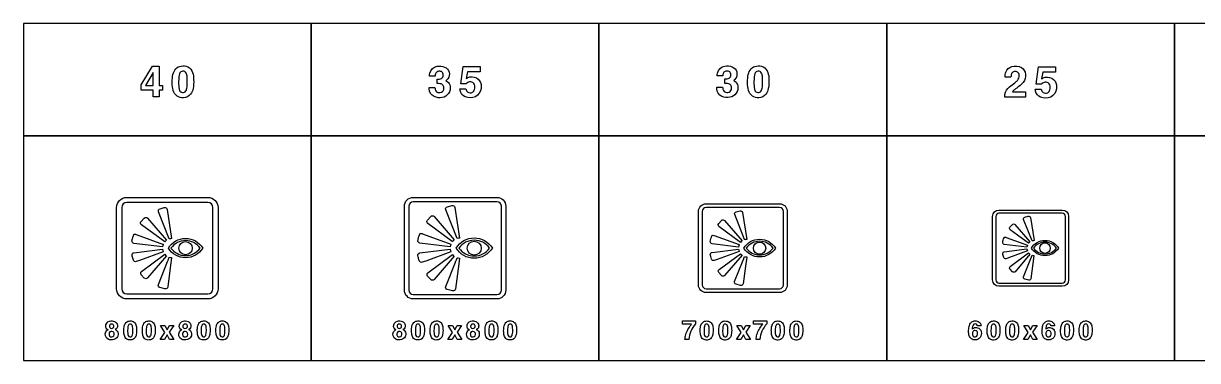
# Model space of a CAD drawing. Extents: x 0 to 18160, y 0 to 2655.
# Drawn here: x 0 to 9262, y 0 to 2655 of the extents above; entities that cross this region are included whole.
import ezdxf

# ---------------------------------------------------------------- set-up
doc = ezdxf.new("R2010")
doc.units = 0
doc.header["$MEASUREMENT"] = 0

msp = doc.modelspace()

# ---------------------------------------------------------------- linework, layer by layer
for points in [[(0, 1770), (2270, 1770), (2270, 2655), (0, 2655)], [(2270, 1770), (4540, 1770), (4540, 2655), (2270, 2655)], [(4540, 1770), (6810, 1770), (6810, 2655), (4540, 2655)], [(6810, 1770), (9080, 1770), (9080, 2655), (6810, 2655)], [(9080, 1770), (11350, 1770), (11350, 2655), (9080, 2655)], [(927.496, 2171.35), (1017.9, 2317.79), (1070.98, 2317.79), (1070.98, 2166.57), (1097.95, 2166.57), (1097.95, 2128.53), (1070.98, 2128.53), (1070.98, 2076.28), (1023.46, 2076.28), (1023.46, 2128.53), (927.496, 2128.53)], [(1023.46, 2269.13), (963.474, 2166.57), (1023.46, 2166.57)], [(0, 0), (2270, 0), (2270, 1770), (0, 1770)], [(2270, 0), (4540, 0), (4540, 1770), (2270, 1770)], [(4540, 0), (6810, 0), (6810, 1770), (4540, 1770)], [(6810, 0), (9080, 0), (9080, 1770), (6810, 1770)], [(9080, 0), (11350, 0), (11350, 1770), (9080, 1770)], [(1115.2, 221.769), (1080.08, 276.319), (1114.84, 276.319), (1133.11, 242.267), (1151.83, 276.319), (1185.98, 276.319), (1150.44, 222.29), (1186.95, 166.272), (1152.4, 166.272), (1132.54, 202.362), (1112.14, 166.272), (1077.99, 166.272)], [(3385.19, 221.769), (3350.07, 276.319), (3384.84, 276.319), (3403.11, 242.267), (3421.83, 276.319), (3455.97, 276.319), (3420.43, 222.29), (3456.95, 166.272), (3422.4, 166.272), (3402.54, 202.362), (3382.14, 166.272), (3347.99, 166.272)], [(5662.41, 221.386), (5627.29, 275.936), (5662.06, 275.936), (5680.33, 241.884), (5699.05, 275.936), (5733.19, 275.936), (5697.65, 221.908), (5734.17, 165.889), (5699.62, 165.889), (5679.76, 201.979), (5659.35, 165.889), (5625.21, 165.889)], [(7925.79, 221.523), (7890.67, 276.072), (7925.43, 276.072), (7943.7, 242.02), (7962.42, 276.072), (7996.57, 276.072), (7961.03, 222.044), (7997.54, 166.025), (7962.99, 166.025), (7943.13, 202.115), (7922.73, 166.025), (7888.58, 166.025)]]:
    msp.add_lwpolyline(points, close=True)
for points in [[(1173.29, 2191.65, -0.0563084), (1179.33, 2254.48, -0.130301), (1201.53, 2298.28, -0.174843), (1243.35, 2319.69, -0.147552), (1296.47, 2313.05, -0.192146), (1333.28, 2269.88, -0.0833996), (1342.52, 2212.85, -0.0545507), (1337.51, 2142.08, -0.116773), (1318.43, 2098, -0.221099), (1263.57, 2070.32, -0.162564), (1212.11, 2082.84, -0.174743), (1180.84, 2128.26, -0.0640867), (1173.37, 2186.95)], [(3199.84, 2150.87), (3246.2, 2150.87, 0.0411845), (3248.26, 2135.66, 0.335066), (3278.75, 2110.39, 0.276505), (3310.74, 2124.92, 0.158203), (3316.31, 2145.65, 0.0878221), (3313.34, 2161.57, 0.217575), (3294.82, 2178.43, 0.0882727), (3273.57, 2181.56), (3262.75, 2181.56), (3262.75, 2216.82, 0.0282129), (3282.34, 2217.42, 0.50028), (3309.32, 2262.91, 0.235001), (3290.79, 2277.96, 0.165496), (3265.12, 2275.67, 0.220849), (3250.9, 2259.12, 0.055705), (3248.02, 2240.92), (3203.2, 2240.92, -0.0488003), (3204.97, 2263.51, -0.30773), (3262.59, 2318.01, -0.146685), (3322.07, 2312.08, -0.469869), (3348.61, 2219.31, -0.0891152), (3336.57, 2207.54), (3332.3, 2204.54, -0.0245333), (3343.48, 2198.14, -0.202429), (3365.75, 2161.45, -0.422325), (3303.08, 2072, -0.154301), (3238.98, 2079.19, -0.287878), (3199.96, 2139.89, -0.0143877)], [(3442.43, 2139.57), (3489.39, 2141.35, 0.0452719), (3495.79, 2125.12, 0.0567733), (3500.53, 2118.25, 0.070207), (3504.95, 2114.77, 0.264984), (3540.97, 2112.87, 0.20748), (3558.38, 2135.98, 0.147389), (3557.24, 2174.01, 0.308532), (3527.86, 2195.42, 0.215743), (3498.08, 2185.19, 0.028781), (3492.71, 2178.95), (3450.09, 2180.96), (3467.91, 2315.64), (3601.95, 2315.64), (3601.95, 2273.77), (3501.51, 2273.77), (3492.55, 2221.76, -0.0211252), (3505.46, 2229.3, -0.121371), (3538.8, 2235.15, -0.244671), (3598.59, 2203.2, -0.173069), (3610.16, 2144.07, -0.256779), (3564.98, 2078.08, -0.199585), (3485.44, 2077.01, -0.245625), (3445.16, 2125.91, -0.0170062)], [(5469.08, 2152.29), (5515.45, 2152.29, 0.0411845), (5517.5, 2137.08, 0.335066), (5547.99, 2111.8, 0.276505), (5579.98, 2126.34, 0.158203), (5585.55, 2147.07, 0.0878221), (5582.59, 2162.99, 0.217575), (5564.07, 2179.85, 0.0882727), (5542.82, 2182.97), (5532, 2182.97), (5532, 2218.24, 0.0282129), (5551.59, 2218.83, 0.50028), (5578.56, 2264.33, 0.235001), (5560.04, 2279.38, 0.165496), (5534.37, 2277.09, 0.220849), (5520.15, 2260.54, 0.055705), (5517.27, 2242.33), (5472.44, 2242.33, -0.0488003), (5474.22, 2264.92, -0.30773), (5531.84, 2319.43, -0.146685), (5591.32, 2313.5, -0.469869), (5617.86, 2220.73, -0.0891152), (5605.81, 2208.96), (5601.55, 2205.96, -0.0245333), (5612.72, 2199.56, -0.202429), (5635, 2162.87, -0.422325), (5572.32, 2073.41, -0.154301), (5508.22, 2080.6, -0.287878), (5469.2, 2141.31, -0.0143877)], [(5711.68, 2191.65, -0.0563084), (5717.72, 2254.48, -0.130301), (5739.91, 2298.28, -0.174843), (5781.74, 2319.69, -0.147552), (5834.86, 2313.05, -0.192146), (5871.67, 2269.88, -0.0833996), (5880.91, 2212.85, -0.0545507), (5875.89, 2142.08, -0.116773), (5856.82, 2098, -0.221099), (5801.96, 2070.32, -0.162564), (5750.5, 2082.84, -0.174743), (5719.22, 2128.26, -0.0640867), (5711.76, 2186.95)], [(7741.06, 2074.79, -0.0640343), (7742.32, 2095.72, -0.161687), (7778.14, 2156.27, -0.0283718), (7819.97, 2188.65, 0.0545111), (7840.86, 2206.58, 0.192461), (7855.83, 2246.12, 0.234238), (7842.24, 2272.5, 0.196223), (7816.93, 2277.28, 0.252425), (7795.01, 2260.1, 0.0856617), (7790.86, 2243.08, 0.0202329), (7790.15, 2231.39), (7743.51, 2231.39, -0.0983795), (7749.55, 2272.7, -0.245047), (7795.72, 2315.83, -0.207102), (7872.69, 2307.49, -0.233443), (7905.15, 2255.16, -0.20961), (7886.99, 2190.98, -0.0785124), (7853.06, 2159.51, 0.0107372), (7817.24, 2133.72, 0.0665092), (7801.37, 2117.68), (7905.86, 2117.68), (7905.86, 2074.79)], [(1224.67, 2161.12, 0.0124589), (1225.19, 2154.8, 0.0668192), (1230.8, 2129.4, 0.615362), (1281.7, 2123.79, 0.0726881), (1287.15, 2136.83, 0.0588562), (1291.85, 2174.11, 0.0389037), (1290.23, 2241.09, 0.084671), (1283.64, 2264.43, 0.156013), (1272.18, 2276.6, 0.143208), (1256.47, 2279.56, 0.172584), (1240.71, 2273.36, 0.132565), (1230.76, 2257.8, 0.0498315), (1226.21, 2236.08, 0.0368731)], [(5763.06, 2161.12, 0.0124589), (5763.57, 2154.8, 0.0668192), (5769.18, 2129.4, 0.615362), (5820.09, 2123.79, 0.0726881), (5825.54, 2136.83, 0.0588562), (5830.24, 2174.11, 0.0389037), (5828.62, 2241.09, 0.084671), (5822.02, 2264.43, 0.156013), (5810.57, 2276.6, 0.143208), (5794.85, 2279.56, 0.172584), (5779.09, 2273.36, 0.132565), (5769.14, 2257.8, 0.0498315), (5764.6, 2236.08, 0.0368731)], [(7981.21, 2136.73), (8028.17, 2138.5, 0.0452719), (8034.56, 2122.27, 0.0567733), (8039.3, 2115.4, 0.070207), (8043.73, 2111.92, 0.264984), (8079.74, 2110.03, 0.20748), (8097.16, 2133.13, 0.147389), (8096.02, 2171.17, 0.308532), (8066.63, 2192.57, 0.215743), (8036.85, 2182.34, 0.028781), (8031.48, 2176.1), (7988.87, 2178.12), (8006.68, 2312.79), (8140.72, 2312.79), (8140.72, 2270.93), (8040.29, 2270.93), (8031.33, 2218.92, -0.0211252), (8044.24, 2226.46, -0.121371), (8077.57, 2232.3, -0.244671), (8137.37, 2200.35, -0.173069), (8148.94, 2141.23, -0.256779), (8103.76, 2075.23, -0.199585), (8024.22, 2074.17, -0.245625), (7983.93, 2123.06, -0.0170062)], [(814.998, 484.997, -0.414213), (734.998, 564.997), (734.998, 1205, -0.414213), (814.998, 1285), (1455, 1285, -0.414213), (1535, 1205), (1535, 564.997, -0.414213), (1455, 484.997)], [(814.998, 524.997), (1455, 524.997, 0.414213), (1495, 564.997), (1495, 1205, 0.414213), (1455, 1245), (814.998, 1245, 0.414213), (774.998, 1205), (774.998, 564.997, 0.414213)], [(1065.38, 1172.32, -0.447674), (1076.96, 1195.5), (1110.6, 1204.65, -0.446801), (1132.33, 1190.6), (1168.88, 960.31, 0.0596964), (1151.26, 957.475), (1150.75, 957.293, -0.01918), (1150.28, 958.126)], [(3075, 484.997, -0.414213), (3005, 554.997), (3005, 1215, -0.414213), (3075, 1285), (3735, 1285, -0.414213), (3805, 1215), (3805, 554.997, -0.414213), (3735, 484.997)], [(3075, 519.997), (3735, 519.997, 0.414213), (3770, 554.997), (3770, 1215, 0.414213), (3735, 1250), (3075, 1250, 0.414213), (3040, 1215), (3040, 554.997, 0.414213)], [(3331.71, 1187.44, -0.447674), (3343.91, 1211.84), (3379.31, 1221.47, -0.446801), (3402.19, 1206.68), (3440.67, 964.274, 0.0596964), (3422.12, 961.289), (3421.58, 961.097, -0.01918), (3421.09, 961.975)], [(5385, 534.997, -0.414213), (5325, 594.997), (5325, 1175, -0.414213), (5385, 1235), (5965, 1235, -0.414213), (6025, 1175), (6025, 594.997, -0.414213), (5965, 534.997)], [(5385, 564.998), (5965, 564.998, 0.414213), (5995, 594.998), (5995, 1175, 0.414213), (5965, 1205), (5385, 1205, 0.414213), (5355, 1175), (5355, 594.998, 0.414213)], [(1128.51, 946.76, 0.0606911), (1115.05, 934.287, 0.00475857), (1114.92, 933.579, -0.0227807), (1114.03, 933.83), (930.584, 1069.3, -0.446814), (928.123, 1095.06), (952.777, 1121.81, -0.449535), (978.757, 1121.34), (1127.79, 947.534)], [(3398.17, 950.01, 0.0606911), (3384, 936.881, 0.00475857), (3383.87, 936.135, -0.0227807), (3382.93, 936.4), (3189.83, 1079, -0.446814), (3187.24, 1106.12), (3213.19, 1134.28, -0.449535), (3240.53, 1133.78), (3397.41, 950.825)], [(5610.88, 1149.63, -0.447674), (5621.55, 1170.98), (5652.52, 1179.42, -0.446801), (5672.54, 1166.47), (5706.21, 954.365, 0.0596964), (5689.74, 951.669, -0.01918), (5689.08, 952.353)], [(7695, 584.997, -0.414213), (7645, 634.997), (7645, 1135, -0.414213), (7695, 1185), (8195, 1185, -0.414213), (8245, 1135), (8245, 634.997, -0.414213), (8195, 584.997)], [(7695, 609.997), (8195, 609.997, 0.414213), (8220, 634.997), (8220, 1135, 0.414213), (8195, 1160), (7695, 1160, 0.414213), (7670, 1135), (7670, 634.997, 0.414213)], [(7890.04, 1111.83, -0.447674), (7899.18, 1130.13), (7925.73, 1137.36, -0.446801), (7942.89, 1126.26), (7971.75, 944.455, 0.0596964), (7957.64, 942.145, -0.01918), (7957.06, 942.731)], [(5669.02, 941.884, 0.0606911), (5656.62, 930.396, 0.00475857), (5656.51, 929.744, -0.0227807), (5655.69, 929.975), (5486.72, 1054.75, -0.446814), (5484.46, 1078.48), (5507.16, 1103.12, -0.449535), (5531.09, 1102.68), (5668.36, 942.597)], [(7939.88, 933.758, 0.0606911), (7929.25, 923.91, 0.00475857), (7929.15, 923.351, -0.0227807), (7928.45, 923.55), (7783.62, 1030.5, -0.446814), (7781.68, 1050.84), (7801.14, 1071.96, -0.449535), (7821.65, 1071.59), (7939.3, 934.369)], [(1102.76, 914.439, 0.0680673), (1097.49, 894.803), (871.196, 922.164, -0.420374), (856.064, 941.841, -0.0395374), (861.517, 966.292, -0.0114072), (869.461, 989.487, -0.228189), (874.131, 993.978, -0.134624), (884.993, 994.395, -0.0593795), (889.927, 992.841), (1103.3, 914.999, -0.07732)], [(1414.1, 885.912, -0.562926), (1142.83, 885.944, -0.559511)], [(1163.63, 885.633, 0.513377), (1393.27, 885.65, 0.510494)], [(1225.99, 885.086, -1), (1330.91, 885.086, -1)], [(3371.06, 915.988, 0.0680673), (3365.52, 895.319), (3127.31, 924.12, -0.420374), (3111.38, 944.833, -0.0395374), (3117.12, 970.571, -0.0114072), (3125.49, 994.986, -0.228189), (3130.4, 999.714, -0.134624), (3141.84, 1000.15, -0.0593795), (3147.03, 998.517), (3371.63, 916.577, -0.07732)], [(3698.79, 885.96, -0.562926), (3413.25, 885.994, -0.559511)], [(3435.14, 885.667, 0.513377), (3676.86, 885.684, 0.510494)], [(3500.78, 885.091, -1), (3611.23, 885.091, -1)], [(5645.3, 912.115, 0.0680673), (5640.45, 894.03), (5432.02, 919.23, -0.420374), (5418.09, 937.354, -0.0395374), (5423.11, 959.874, -0.0114072), (5430.43, 981.238, -0.228189), (5434.73, 985.375, -0.134624), (5444.73, 985.758, -0.0593795), (5449.28, 984.328), (5645.81, 912.63, -0.07732)], [(5932.07, 885.84, -0.562926), (5682.22, 885.87, -0.559511)], [(5701.37, 885.583, 0.513377), (5912.88, 885.599, 0.510494)], [(5758.81, 885.08, -1), (5855.45, 885.08, -1)], [(7919.55, 908.241, 0.0680673), (7915.39, 892.739), (7736.73, 914.34, -0.420374), (7724.79, 929.874, -0.0395374), (7729.09, 949.178, -0.0114072), (7735.36, 967.489, -0.228189), (7739.05, 971.035, -0.134624), (7747.63, 971.364, -0.0593795), (7751.52, 970.138), (7919.98, 908.683, -0.07732)], [(8165.34, 885.72, -0.562926), (7951.19, 885.745, -0.559511)], [(7967.61, 885.5, 0.513377), (8148.89, 885.513, 0.510494)], [(8016.83, 885.068, -1), (8099.67, 885.068, -1)], [(1102.43, 857.071), (915.078, 788.851), (889.298, 779.507, -0.428081), (866.776, 790.674), (859.881, 812.807, -0.0216695), (856.229, 828.943, -0.431374), (871.229, 849.281), (1097.36, 876.955, 0.068709)], [(1127.96, 824.565), (1127.71, 823.994), (979.038, 650.358, -0.447073), (953.156, 649.769), (929.109, 675.419, -0.448263), (931.415, 701.252), (1114.27, 837.353, 0.0626987)], [(3370.72, 855.601), (3173.5, 783.791), (3146.37, 773.955, -0.428081), (3122.66, 785.71), (3115.4, 809.008, -0.0216695), (3111.56, 825.992, -0.431374), (3127.35, 847.401), (3365.38, 876.532, 0.068709)], [(3397.59, 821.384), (3397.33, 820.784), (3240.83, 638.009, -0.447073), (3213.59, 637.389), (3188.27, 664.389, -0.448263), (3190.7, 691.582), (3383.18, 834.845, 0.0626987)], [(5645, 859.276), (5472.44, 796.442), (5448.7, 787.835, -0.428081), (5427.95, 798.121), (5421.6, 818.507, -0.0216695), (5418.24, 833.369, -0.431374), (5432.05, 852.101), (5640.34, 877.59, 0.068709)], [(5668.52, 829.336), (5668.29, 828.811), (5531.35, 668.883, -0.447073), (5507.51, 668.34), (5485.36, 691.965, -0.448263), (5487.49, 715.759), (5655.91, 841.115, 0.0626987)], [(7919.29, 862.95), (7771.38, 809.093), (7751.03, 801.716, -0.428081), (7733.24, 810.532), (7727.8, 828.006, -0.0216695), (7724.92, 840.744, -0.431374), (7736.76, 856.801), (7915.29, 878.648, 0.068709)], [(7939.45, 837.288), (7821.87, 699.757, -0.447073), (7801.44, 699.291), (7782.46, 719.541, -0.448263), (7784.28, 739.936), (7928.63, 847.384, 0.0626987)], [(1168.62, 809.245, -0.0288688), (1168.47, 807.989), (1157.04, 730.402), (1137.47, 579.845, -0.451227), (1115.86, 565.292), (1076.21, 575.67, -0.450404), (1064.49, 598.897), (1137.18, 780.953, -0.0244695), (1140.09, 787.324, 0.0370815), (1144.24, 797.078), (1149.93, 813.608, 0.0603436), (1167.77, 810.463, -0.0414204)], [(3440.39, 805.258, -0.0288688), (3440.23, 803.936), (3428.2, 722.266), (3407.6, 563.785, -0.451227), (3384.86, 548.466), (3343.12, 559.39, -0.450404), (3330.78, 583.839), (3407.3, 775.477, -0.0244695), (3410.35, 782.183, 0.0370815), (3414.72, 792.451), (3420.72, 809.851, 0.0603436), (3439.49, 806.541, -0.0414204)], [(5705.97, 815.226, -0.0288688), (5705.82, 814.069), (5695.3, 742.608), (5677.27, 603.937, -0.451227), (5657.38, 590.533), (5620.86, 600.091, -0.450404), (5610.05, 621.485), (5677.01, 789.167, -0.0244695), (5679.68, 795.036, 0.0370815), (5683.51, 804.02), (5688.75, 819.245, 0.0603436), (5705.18, 816.348, -0.0414204)], [(7971.54, 825.193, -0.0288688), (7971.42, 824.201), (7962.4, 762.949), (7946.95, 644.088, -0.451227), (7929.89, 632.599), (7898.59, 640.792, -0.450404), (7889.33, 659.129), (7946.72, 802.857, -0.0244695), (7949.01, 807.887, 0.0370815), (7952.29, 815.588), (7956.79, 828.638, 0.0603436), (7970.87, 826.155, -0.0414204)], [(667.968, 242.323, -0.0382282), (664.485, 243.627, -0.270406), (649.106, 267.703, -0.377372), (679.437, 309.622, -0.15371), (717.921, 307.513, -0.416366), (738.324, 258.058, -0.173733), (723.774, 243.674), (722.328, 242.987, -0.0479914), (731.997, 238.034, -0.173856), (743.608, 221.873, -0.440125), (712.542, 164.243, -0.184), (667.115, 168.106, -0.410286), (649.627, 226.897, -0.151435), (664.035, 240.357)], [(677.305, 267.821, 0.0587981), (678.182, 263.887, 0.18403), (685.267, 254.717, 0.217144), (702.684, 253.485, 0.192437), (710.883, 260.57, 0.157808), (712.542, 273.982, 0.166677), (707.968, 282.821, 0.173614), (695.954, 287.323, 0.2359), (681.001, 280.902, 0.184791)], [(791.138, 234.257, -0.0563084), (794.763, 271.959, -0.130301), (808.081, 298.238, -0.174843), (833.176, 311.082, -0.147552), (865.048, 307.101, -0.192146), (887.133, 281.2, -0.0833996), (892.678, 246.982, -0.0545507), (889.668, 204.518, -0.116773), (878.223, 178.073, -0.221099), (845.308, 161.461, -0.162564), (814.432, 168.973, -0.174743), (795.664, 196.224, -0.0640867), (791.185, 231.437)], [(821.967, 215.94, 0.0124589), (822.275, 212.148, 0.0668192), (825.64, 196.911, 0.615362), (856.185, 193.547, 0.0726881), (859.455, 201.366, 0.0588562), (862.275, 223.736, 0.0389037), (861.304, 263.926, 0.084671), (857.346, 277.93, 0.156013), (850.474, 285.229, 0.143208), (841.043, 287.006, 0.172584), (831.588, 283.286, 0.132565), (825.616, 273.949, 0.0498315), (822.891, 260.916, 0.0368731)], [(937.884, 234.248, -0.0563084), (941.51, 271.95, -0.130301), (954.827, 298.229, -0.174843), (979.922, 311.073, -0.147552), (1011.79, 307.092, -0.192146), (1033.88, 281.192, -0.0833996), (1039.42, 246.974, -0.0545507), (1036.41, 204.509, -0.116773), (1024.97, 178.064, -0.221099), (992.055, 161.452, -0.162564), (961.178, 168.964, -0.174743), (942.41, 196.215, -0.0640867), (937.931, 231.428)], [(968.713, 215.931, 0.0124589), (969.021, 212.139, 0.0668192), (972.386, 196.902, 0.615362), (1002.93, 193.538, 0.0726881), (1006.2, 201.357, 0.0588562), (1009.02, 223.727, 0.0389037), (1008.05, 263.917, 0.084671), (1004.09, 277.921, 0.156013), (997.22, 285.22, 0.143208), (987.789, 286.997, 0.172584), (978.334, 283.277, 0.132565), (972.363, 273.94, 0.0498315), (969.637, 260.907, 0.0368731)], [(1248.01, 242.296, -0.0382282), (1244.53, 243.599, -0.270406), (1229.15, 267.675, -0.377372), (1259.48, 309.594, -0.15371), (1297.96, 307.485, -0.416366), (1318.36, 258.03, -0.173733), (1303.82, 243.646), (1302.37, 242.959, -0.0479914), (1312.04, 238.007, -0.173856), (1323.65, 221.845, -0.440125), (1292.58, 164.215, -0.184), (1247.16, 168.078, -0.410286), (1229.67, 226.869, -0.151435), (1244.08, 240.329)], [(1257.35, 267.793, 0.0587981), (1258.22, 263.86, 0.18403), (1265.31, 254.689, 0.217144), (1282.73, 253.457, 0.192437), (1290.92, 260.542, 0.157808), (1292.58, 273.954, 0.166677), (1288.01, 282.793, 0.173614), (1276, 287.296, 0.2359), (1261.04, 280.874, 0.184791)], [(1371.18, 234.284, -0.0563084), (1374.8, 271.986, -0.130301), (1388.12, 298.265, -0.174843), (1413.22, 311.109, -0.147552), (1445.09, 307.128, -0.192146), (1467.17, 281.227, -0.0833996), (1472.72, 247.01, -0.0545507), (1469.71, 204.545, -0.116773), (1458.26, 178.1, -0.221099), (1425.35, 161.488, -0.162564), (1394.47, 169, -0.174743), (1375.71, 196.251, -0.0640867), (1371.23, 231.464)], [(1402.01, 215.967, 0.0124589), (1402.32, 212.175, 0.0668192), (1405.68, 196.938, 0.615362), (1436.23, 193.574, 0.0726881), (1439.5, 201.393, 0.0588562), (1442.32, 223.763, 0.0389037), (1441.34, 263.953, 0.084671), (1437.39, 277.957, 0.156013), (1430.52, 285.256, 0.143208), (1421.08, 287.033, 0.172584), (1411.63, 283.313, 0.132565), (1405.66, 273.976, 0.0498315), (1402.93, 260.943, 0.0368731)], [(1517.93, 234.312, -0.0563084), (1521.55, 272.013, -0.130301), (1534.87, 298.293, -0.174843), (1559.96, 311.136, -0.147552), (1591.84, 307.155, -0.192146), (1613.92, 281.255, -0.0833996), (1619.47, 247.037, -0.0545507), (1616.46, 204.572, -0.116773), (1605.01, 178.127, -0.221099), (1572.1, 161.516, -0.162564), (1541.22, 169.027, -0.174743), (1522.45, 196.279, -0.0640867), (1517.97, 231.492)], [(1548.75, 215.994, 0.0124589), (1549.06, 212.203, 0.0668192), (1552.43, 196.966, 0.615362), (1582.97, 193.601, 0.0726881), (1586.24, 201.421, 0.0588562), (1589.06, 223.79, 0.0389037), (1588.09, 263.98, 0.084671), (1584.13, 277.985, 0.156013), (1577.26, 285.283, 0.143208), (1567.83, 287.06, 0.172584), (1558.38, 283.34, 0.132565), (1552.4, 274.004, 0.0498315), (1549.68, 260.97, 0.0368731)], [(2937.96, 242.323, -0.0382282), (2934.48, 243.627, -0.270406), (2919.1, 267.703, -0.377372), (2949.43, 309.622, -0.15371), (2987.91, 307.513, -0.416366), (3008.32, 258.058, -0.173733), (2993.77, 243.674), (2992.32, 242.987, -0.0479914), (3001.99, 238.034, -0.173856), (3013.6, 221.873, -0.440125), (2982.54, 164.243, -0.184), (2937.11, 168.105, -0.410286), (2919.62, 226.897, -0.151435), (2934.03, 240.357)], [(2947.3, 267.821, 0.0587981), (2948.18, 263.887, 0.18403), (2955.26, 254.717, 0.217144), (2972.68, 253.485, 0.192437), (2980.88, 260.57, 0.157808), (2982.54, 273.982, 0.166677), (2977.96, 282.821, 0.173614), (2965.95, 287.323, 0.2359), (2951, 280.902, 0.184791)], [(3061.13, 234.257, -0.0563084), (3064.76, 271.959, -0.130301), (3078.07, 298.238, -0.174843), (3103.17, 311.082, -0.147552), (3135.04, 307.101, -0.192146), (3157.13, 281.201, -0.0833996), (3162.67, 246.983, -0.0545507), (3159.66, 204.518, -0.116773), (3148.22, 178.073, -0.221099), (3115.3, 161.461, -0.162564), (3084.43, 168.973, -0.174743), (3065.66, 196.224, -0.0640867), (3061.18, 231.438)], [(3091.96, 215.94, 0.0124589), (3092.27, 212.148, 0.0668192), (3095.63, 196.911, 0.615362), (3126.18, 193.547, 0.0726881), (3129.45, 201.366, 0.0588562), (3132.27, 223.736, 0.0389037), (3131.3, 263.926, 0.084671), (3127.34, 277.93, 0.156013), (3120.47, 285.229, 0.143208), (3111.04, 287.006, 0.172584), (3101.58, 283.286, 0.132565), (3095.61, 273.949, 0.0498315), (3092.89, 260.916, 0.0368731)], [(3207.88, 234.248, -0.0563084), (3211.5, 271.95, -0.130301), (3224.82, 298.23, -0.174843), (3249.92, 311.073, -0.147552), (3281.79, 307.092, -0.192146), (3303.87, 281.192, -0.0833996), (3309.42, 246.974, -0.0545507), (3306.41, 204.509, -0.116773), (3294.96, 178.064, -0.221099), (3262.05, 161.452, -0.162564), (3231.17, 168.964, -0.174743), (3212.4, 196.215, -0.0640867), (3207.93, 231.429)], [(3238.71, 215.931, 0.0124589), (3239.02, 212.139, 0.0668192), (3242.38, 196.902, 0.615362), (3272.93, 193.538, 0.0726881), (3276.2, 201.357, 0.0588562), (3279.02, 223.727, 0.0389037), (3278.04, 263.917, 0.084671), (3274.09, 277.921, 0.156013), (3267.21, 285.22, 0.143208), (3257.78, 286.997, 0.172584), (3248.33, 283.277, 0.132565), (3242.36, 273.94, 0.0498315), (3239.63, 260.907, 0.0368731)], [(3518, 242.296, -0.0382282), (3514.52, 243.599, -0.270406), (3499.14, 267.675, -0.377372), (3529.47, 309.594, -0.15371), (3567.96, 307.485, -0.416366), (3588.36, 258.03, -0.173733), (3573.81, 243.646), (3572.36, 242.959, -0.0479914), (3582.03, 238.007, -0.173856), (3593.64, 221.845, -0.440125), (3562.58, 164.215, -0.184), (3517.15, 168.078, -0.410286), (3499.66, 226.869, -0.151435), (3514.07, 240.329)], [(3527.34, 267.793, 0.0587981), (3528.22, 263.86, 0.18403), (3535.3, 254.689, 0.217144), (3552.72, 253.457, 0.192437), (3560.92, 260.542, 0.157808), (3562.58, 273.955, 0.166677), (3558, 282.793, 0.173614), (3545.99, 287.296, 0.2359), (3531.04, 280.874, 0.184791)], [(3641.17, 234.284, -0.0563084), (3644.8, 271.986, -0.130301), (3658.12, 298.265, -0.174843), (3683.21, 311.109, -0.147552), (3715.08, 307.128, -0.192146), (3737.17, 281.228, -0.0833996), (3742.71, 247.01, -0.0545507), (3739.7, 204.545, -0.116773), (3728.26, 178.1, -0.221099), (3695.34, 161.488, -0.162564), (3664.47, 169, -0.174743), (3645.7, 196.251, -0.0640867), (3641.22, 231.464)], [(3672, 215.967, 0.0124589), (3672.31, 212.175, 0.0668192), (3675.68, 196.938, 0.615362), (3706.22, 193.574, 0.0726881), (3709.49, 201.393, 0.0588562), (3712.31, 223.763, 0.0389037), (3711.34, 263.953, 0.084671), (3707.38, 277.957, 0.156013), (3700.51, 285.256, 0.143208), (3691.08, 287.033, 0.172584), (3681.62, 283.313, 0.132565), (3675.65, 273.976, 0.0498315), (3672.93, 260.943, 0.0368731)], [(3787.92, 234.312, -0.0563084), (3791.54, 272.013, -0.130301), (3804.86, 298.293, -0.174843), (3829.96, 311.136, -0.147552), (3861.83, 307.155, -0.192146), (3883.91, 281.255, -0.0833996), (3889.46, 247.037, -0.0545507), (3886.45, 204.572, -0.116773), (3875, 178.127, -0.221099), (3842.09, 161.516, -0.162564), (3811.21, 169.027, -0.174743), (3792.45, 196.279, -0.0640867), (3787.97, 231.492)], [(3818.75, 215.994, 0.0124589), (3819.06, 212.203, 0.0668192), (3822.42, 196.966, 0.615362), (3852.97, 193.601, 0.0726881), (3856.24, 201.421, 0.0588562), (3859.06, 223.79, 0.0389037), (3858.09, 263.98, 0.084671), (3854.13, 277.985, 0.156013), (3847.26, 285.283, 0.143208), (3837.82, 287.061, 0.172584), (3828.37, 283.34, 0.132565), (3822.4, 274.004, 0.0498315), (3819.67, 260.97, 0.0368731)], [(5197.97, 311.538), (5301.72, 311.538), (5301.72, 287.746, 0.17337), (5248.52, 165.709), (5218.19, 165.709, -0.0554097), (5224.99, 205.329, -0.10295), (5266.79, 281.111), (5270.2, 285.353), (5197.97, 285.353)], [(5338.35, 233.875, -0.0563084), (5341.98, 271.576, -0.130301), (5355.29, 297.856, -0.174843), (5380.39, 310.699, -0.147552), (5412.26, 306.718, -0.192146), (5434.35, 280.818, -0.0833996), (5439.89, 246.6, -0.0545507), (5436.88, 204.135, -0.116773), (5425.44, 177.69, -0.221099), (5392.52, 161.079, -0.162564), (5361.65, 168.59, -0.174743), (5342.88, 195.842, -0.0640867), (5338.4, 231.055)], [(5369.18, 215.557, 0.0124589), (5369.49, 211.766, 0.0668192), (5372.85, 196.529, 0.615362), (5403.4, 193.164, 0.0726881), (5406.67, 200.984, 0.0588562), (5409.49, 223.353, 0.0389037), (5408.52, 263.543, 0.084671), (5404.56, 277.548, 0.156013), (5397.69, 284.846, 0.143208), (5388.26, 286.624, 0.172584), (5378.8, 282.903, 0.132565), (5372.83, 273.567, 0.0498315), (5370.1, 260.533, 0.0368731)], [(5485.1, 233.866, -0.0563084), (5488.72, 271.567, -0.130301), (5502.04, 297.847, -0.174843), (5527.14, 310.69, -0.147552), (5559.01, 306.709, -0.192146), (5581.09, 280.809, -0.0833996), (5586.64, 246.591, -0.0545507), (5583.63, 204.126, -0.116773), (5572.18, 177.681, -0.221099), (5539.27, 161.07, -0.162564), (5508.39, 168.581, -0.174743), (5489.62, 195.833, -0.0640867), (5485.14, 231.046)], [(5515.93, 215.548, 0.0124589), (5516.23, 211.757, 0.0668192), (5519.6, 196.52, 0.615362), (5550.14, 193.155, 0.0726881), (5553.41, 200.975, 0.0588562), (5556.23, 223.344, 0.0389037), (5555.26, 263.534, 0.084671), (5551.31, 277.539, 0.156013), (5544.43, 284.837, 0.143208), (5535, 286.615, 0.172584), (5525.55, 282.894, 0.132565), (5519.58, 273.558, 0.0498315), (5516.85, 260.524, 0.0368731)], [(5759.16, 311.51), (5862.9, 311.51), (5862.9, 287.719, 0.17337), (5809.7, 165.681), (5779.37, 165.681, -0.0554097), (5786.17, 205.302, -0.10295), (5827.97, 281.084), (5831.39, 285.325), (5759.16, 285.325)], [(5899.54, 233.902, -0.0563084), (5903.16, 271.603, -0.130301), (5916.48, 297.883, -0.174843), (5941.57, 310.726, -0.147552), (5973.45, 306.745, -0.192146), (5995.53, 280.845, -0.0833996), (6001.08, 246.627, -0.0545507), (5998.07, 204.162, -0.116773), (5986.62, 177.717, -0.221099), (5953.71, 161.106, -0.162564), (5922.83, 168.617, -0.174743), (5904.06, 195.869, -0.0640867), (5899.58, 231.082)], [(5930.36, 215.584, 0.0124589), (5930.67, 211.793, 0.0668192), (5934.04, 196.556, 0.615362), (5964.58, 193.191, 0.0726881), (5967.85, 201.011, 0.0588562), (5970.67, 223.38, 0.0389037), (5969.7, 263.57, 0.084671), (5965.74, 277.575, 0.156013), (5958.87, 284.873, 0.143208), (5949.44, 286.65, 0.172584), (5939.99, 282.93, 0.132565), (5934.01, 273.594, 0.0498315), (5931.29, 260.56, 0.0368731)], [(6046.28, 233.929, -0.0563084), (6049.91, 271.63, -0.130301), (6063.22, 297.91, -0.174843), (6088.32, 310.754, -0.147552), (6120.19, 306.773, -0.192146), (6142.28, 280.872, -0.0833996), (6147.82, 246.654, -0.0545507), (6144.81, 204.19, -0.116773), (6133.37, 177.744, -0.221099), (6100.45, 161.133, -0.162564), (6069.58, 168.645, -0.174743), (6050.81, 195.896, -0.0640867), (6046.33, 231.109)], [(6077.11, 215.612, 0.0124589), (6077.42, 211.82, 0.0668192), (6080.78, 196.583, 0.615362), (6111.33, 193.218, 0.0726881), (6114.6, 201.038, 0.0588562), (6117.42, 223.408, 0.0389037), (6116.45, 263.597, 0.084671), (6112.49, 277.602, 0.156013), (6105.62, 284.901, 0.143208), (6096.19, 286.678, 0.172584), (6086.73, 282.957, 0.132565), (6080.76, 273.621, 0.0498315), (6078.04, 260.588, 0.0368731)], [(7553.86, 273.902), (7525.61, 273.902, 0.0333099), (7523.62, 279.233, 0.308433), (7507.89, 287.93, 0.256298), (7491.16, 277.717, 0.0718547), (7486.8, 266.674, 0.0422837), (7483.79, 247.859, -0.0343264), (7495.07, 255.821, -0.198215), (7524.83, 258.546, -0.294049), (7555.09, 226.603, -0.195966), (7547.53, 181.769, -0.251599), (7509.24, 161.911, -0.162734), (7477.67, 171.224, -0.142524), (7461.25, 194.636, -0.0867955), (7455.85, 229.162, -0.0561633), (7459.19, 267.835, -0.143087), (7476.02, 299.778, -0.165016), (7500.4, 311.366, -0.137094), (7531.63, 307.598, -0.238813), (7552.18, 282.1, -0.0169871)], [(7601.73, 234.02, -0.0563084), (7605.35, 271.722, -0.130301), (7618.67, 298.001, -0.174843), (7643.77, 310.845, -0.147552), (7675.64, 306.864, -0.192146), (7697.72, 280.963, -0.0833996), (7703.27, 246.745, -0.0545507), (7700.26, 204.281, -0.116773), (7688.81, 177.835, -0.221099), (7655.9, 161.224, -0.162564), (7625.02, 168.736, -0.174743), (7606.25, 195.987, -0.0640867), (7601.78, 231.2)], [(7632.56, 215.703, 0.0124589), (7632.86, 211.911, 0.0668192), (7636.23, 196.674, 0.615362), (7666.78, 193.309, 0.0726881), (7670.05, 201.129, 0.0588562), (7672.86, 223.499, 0.0389037), (7671.89, 263.688, 0.084671), (7667.94, 277.693, 0.156013), (7661.06, 284.992, 0.143208), (7651.63, 286.769, 0.172584), (7642.18, 283.049, 0.132565), (7636.21, 273.712, 0.0498315), (7633.48, 260.679, 0.0368731)], [(7748.47, 234.02, -0.0563084), (7752.1, 271.722, -0.130301), (7765.42, 298.001, -0.174843), (7790.51, 310.845, -0.147552), (7822.38, 306.864, -0.192146), (7844.47, 280.963, -0.0833996), (7850.01, 246.745, -0.0545507), (7847, 204.281, -0.116773), (7835.56, 177.835, -0.221099), (7802.64, 161.224, -0.162564), (7771.77, 168.736, -0.174743), (7753, 195.987, -0.0640867), (7748.52, 231.2)], [(7779.3, 215.703, 0.0124589), (7779.61, 211.911, 0.0668192), (7782.98, 196.674, 0.615362), (7813.52, 193.309, 0.0726881), (7816.79, 201.129, 0.0588562), (7819.61, 223.499, 0.0389037), (7818.64, 263.688, 0.084671), (7814.68, 277.693, 0.156013), (7807.81, 284.992, 0.143208), (7798.38, 286.769, 0.172584), (7788.92, 283.049, 0.132565), (7782.95, 273.712, 0.0498315), (7780.23, 260.679, 0.0368731)], [(8133.77, 273.892), (8105.52, 273.892, 0.0333099), (8103.53, 279.224, 0.308433), (8087.8, 287.921, 0.256298), (8071.07, 277.707, 0.0718547), (8066.71, 266.665, 0.0422837), (8063.7, 247.849, -0.0343264), (8074.98, 255.812, -0.198215), (8104.74, 258.537, -0.294049), (8135, 226.593, -0.195966), (8127.44, 181.759, -0.251599), (8089.15, 161.902, -0.162734), (8057.58, 171.214, -0.142524), (8041.16, 194.627, -0.0867955), (8035.76, 229.153, -0.0561633), (8039.1, 267.826, -0.143087), (8055.93, 299.769, -0.165016), (8080.31, 311.357, -0.137094), (8111.54, 307.589, -0.238813), (8132.09, 282.091, -0.0169871)], [(8181.64, 234.038, -0.0563084), (8185.26, 271.739, -0.130301), (8198.58, 298.019, -0.174843), (8223.68, 310.863, -0.147552), (8255.55, 306.882, -0.192146), (8277.63, 280.981, -0.0833996), (8283.18, 246.763, -0.0545507), (8280.17, 204.299, -0.116773), (8268.72, 177.853, -0.221099), (8235.81, 161.242, -0.162564), (8204.93, 168.754, -0.174743), (8186.16, 196.005, -0.0640867), (8181.69, 231.218)], [(8212.47, 215.72, 0.0124589), (8212.78, 211.929, 0.0668192), (8216.14, 196.692, 0.615362), (8246.69, 193.327, 0.0726881), (8249.96, 201.147, 0.0588562), (8252.78, 223.517, 0.0389037), (8251.8, 263.706, 0.084671), (8247.85, 277.711, 0.156013), (8240.97, 285.01, 0.143208), (8231.54, 286.787, 0.172584), (8222.09, 283.066, 0.132565), (8216.12, 273.73, 0.0498315), (8213.39, 260.697, 0.0368731)], [(8328.38, 234.065, -0.0563084), (8332.01, 271.767, -0.130301), (8345.33, 298.046, -0.174843), (8370.42, 310.89, -0.147552), (8402.29, 306.909, -0.192146), (8424.38, 281.008, -0.0833996), (8429.92, 246.79, -0.0545507), (8426.92, 204.326, -0.116773), (8415.47, 177.881, -0.221099), (8382.55, 161.269, -0.162564), (8351.68, 168.781, -0.174743), (8332.91, 196.032, -0.0640867), (8328.43, 231.245)], [(8359.21, 215.748, 0.0124589), (8359.52, 211.956, 0.0668192), (8362.89, 196.719, 0.615362), (8393.43, 193.354, 0.0726881), (8396.7, 201.174, 0.0588562), (8399.52, 223.544, 0.0389037), (8398.55, 263.734, 0.084671), (8394.59, 277.738, 0.156013), (8387.72, 285.037, 0.143208), (8378.29, 286.814, 0.172584), (8368.84, 283.094, 0.132565), (8362.86, 273.757, 0.0498315), (8360.14, 260.724, 0.0368731)], [(674.84, 207.087, 0.0490068), (675.765, 200.38, 0.121824), (679.864, 191.992, 0.229649), (696.878, 185.641, 0.256774), (712.873, 195.57, 0.178638), (714.674, 215.12, 0.196143), (706.475, 226.186, 0.197496), (689.082, 228.271, 0.222887), (677.163, 219.006, 0.124888)], [(1254.88, 207.059, 0.0490068), (1255.81, 200.353, 0.121824), (1259.91, 191.964, 0.229649), (1276.92, 185.613, 0.256774), (1292.91, 195.542, 0.178638), (1294.72, 215.092, 0.196143), (1286.52, 226.158, 0.197496), (1269.12, 228.244, 0.222887), (1257.2, 218.978, 0.124888)], [(2944.83, 207.087, 0.0490068), (2945.76, 200.38, 0.121824), (2949.86, 191.992, 0.229649), (2966.87, 185.641, 0.256774), (2982.87, 195.57, 0.178638), (2984.67, 215.12, 0.196143), (2976.47, 226.186, 0.197496), (2959.08, 228.271, 0.222887), (2947.16, 219.006, 0.124888)], [(3524.88, 207.059, 0.0490068), (3525.8, 200.353, 0.121824), (3529.9, 191.964, 0.229649), (3546.91, 185.613, 0.256774), (3562.91, 195.542, 0.178638), (3564.71, 215.092, 0.196143), (3556.51, 226.158, 0.197496), (3539.12, 228.244, 0.222887), (3527.2, 218.978, 0.124888)], [(7485.38, 212.101, 0.0641861), (7486.63, 201.84, 0.139351), (7492.27, 191.745, 0.240104), (7510.16, 186.129, 0.267924), (7524.24, 196.248, 0.140614), (7527.13, 216.603, 0.112774), (7523.2, 227.693, 0.271024), (7505.59, 236.271, 0.294594), (7487.58, 224.423, 0.0908659)], [(8065.29, 212.091, 0.0641861), (8066.54, 201.831, 0.139351), (8072.18, 191.736, 0.240104), (8090.07, 186.12, 0.267924), (8104.15, 196.238, 0.140614), (8107.04, 216.594, 0.112774), (8103.11, 227.684, 0.271024), (8085.5, 236.262, 0.294594), (8067.49, 224.413, 0.0908659)]]:
    msp.add_lwpolyline(points, format="xyb", close=True)

doc.saveas('drawing.dxf')
